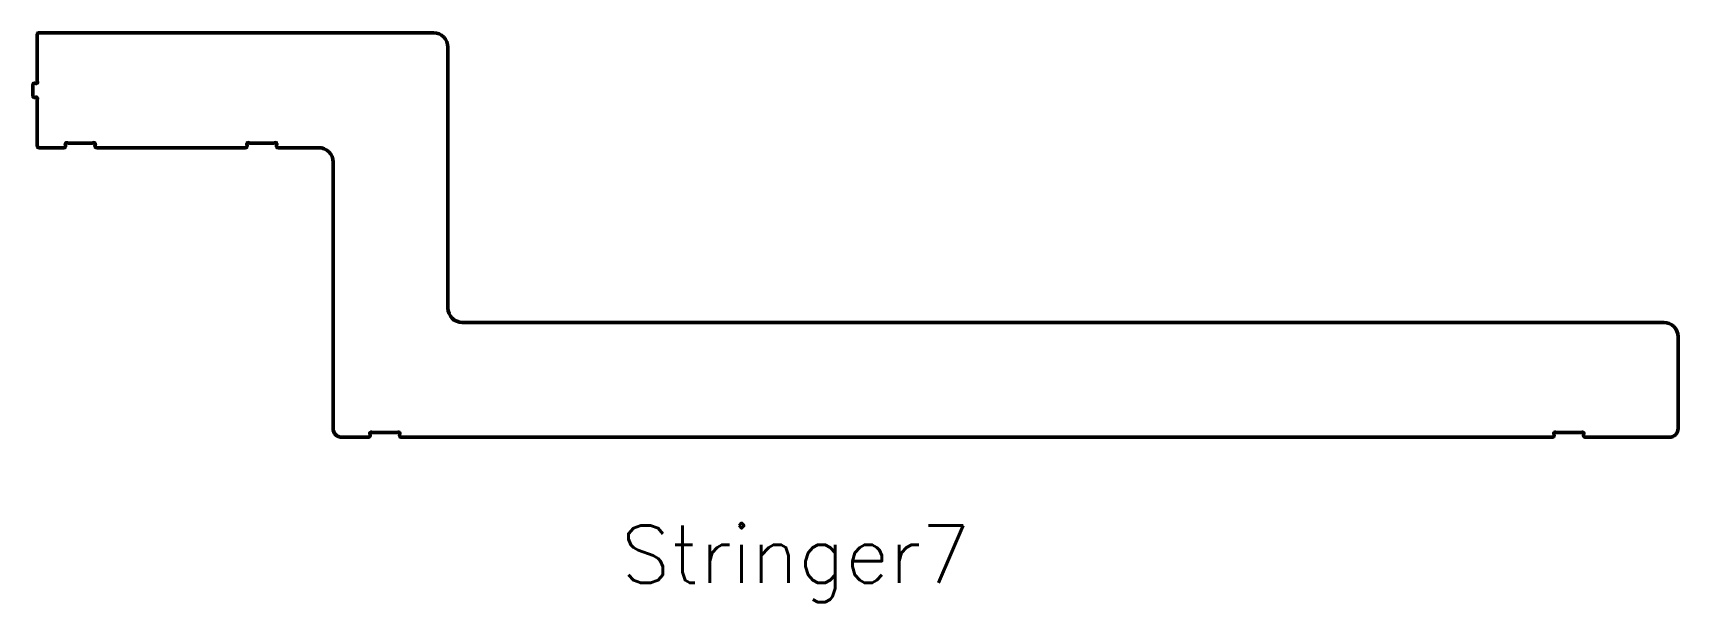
# Model space of a CAD drawing. Header units: millimetres. Extents: x 42 to 1188, y 58 to 454.
import ezdxf
from ezdxf.enums import TextEntityAlignment as Align

# ---------------------------------------------------------------- set-up
doc = ezdxf.new("R2010")
doc.units = ezdxf.units.MM
doc.layers.add('Cutting', color=5, linetype='Continuous', lineweight=50)
doc.layers.add('Mark', color=6, linetype='Continuous')
doc.styles.add('RomanS.shx', font='RomanS.shx')

msp = doc.modelspace()

# ---------------------------------------------------------------- linework, layer by layer
at = {"layer": 'Cutting', "flags": 128}
msp.add_lwpolyline([(85.9, 374.3, -0.414214), (84.9, 375.3), (84.9, 375.8, -0.137871), (85.1, 376.3, 0.786918), (83.7, 377.7, -0.137871), (83.2, 377.5), (66.2, 377.5, -0.137871), (65.6, 377.7, 0.786918), (64.3, 376.3, -0.137871), (64.4, 375.8), (64.4, 375.3, -0.414214), (63.4, 374.3), (45.7, 374.3, -0.414214), (44.7, 375.3), (44.7, 407.5, -0.137871), (44.8, 408.1, 0.786918), (43.4, 409.4, -0.137871), (42.9, 409.3), (42.7, 409.3, -0.414214), (41.7, 410.3), (41.7, 418.3, -0.414214), (42.7, 419.3), (42.9, 419.3, -0.137871), (43.4, 419.1, 0.786918), (44.8, 420.5, -0.137871), (44.7, 421), (44.7, 453.3, -0.414214), (45.7, 454.3), (320.9, 454.3, -0.414214), (330.9, 444.3), (330.9, 262.5, 0.414214), (340.9, 252.5), (1178.2, 252.5, -0.414214), (1188.2, 242.5), (1188.2, 178.5, -0.414214), (1182.2, 172.5), (1123.3, 172.5, -0.414214), (1122.3, 173.5), (1122.3, 174, -0.137871), (1122.5, 174.5, 0.786918), (1121.1, 175.9, -0.137871), (1120.6, 175.8), (1103.6, 175.8, -0.137871), (1103.1, 175.9, 0.786918), (1101.7, 174.5, -0.137871), (1101.8, 174), (1101.8, 173.5, -0.414214), (1100.8, 172.5), (298.2, 172.5, -0.414214), (297.2, 173.5), (297.2, 174, -0.137871), (297.3, 174.5, 0.786918), (295.9, 175.9, -0.137871), (295.4, 175.8), (278.4, 175.8, -0.137871), (277.9, 175.9, 0.786918), (276.5, 174.5, -0.137871), (276.7, 174), (276.7, 173.5, -0.414214), (275.7, 172.5), (256.9, 172.5, -0.414214), (250.9, 178.5), (250.9, 364.3, 0.414214), (240.9, 374.3), (212.4, 374.3, -0.414214), (211.4, 375.3), (211.4, 375.8, -0.137871), (211.6, 376.3, 0.786918), (210.2, 377.7, -0.137871), (209.7, 377.5), (192.7, 377.5, -0.137871), (192.1, 377.7, 0.786918), (190.8, 376.3, -0.137871), (190.9, 375.8), (190.9, 375.3, -0.414214), (189.9, 374.3)], format="xyb", close=True, dxfattribs=at)

# ---------------------------------------------------------------- texts
at = {"layer": 'Mark', "color": 6, "style": 'RomanS.shx'}
msp.add_text('Stringer7', height=40, dxfattribs=at).set_placement((573.3, 110.9), align=Align.TOP_CENTER)

doc.saveas('drawing.dxf')
